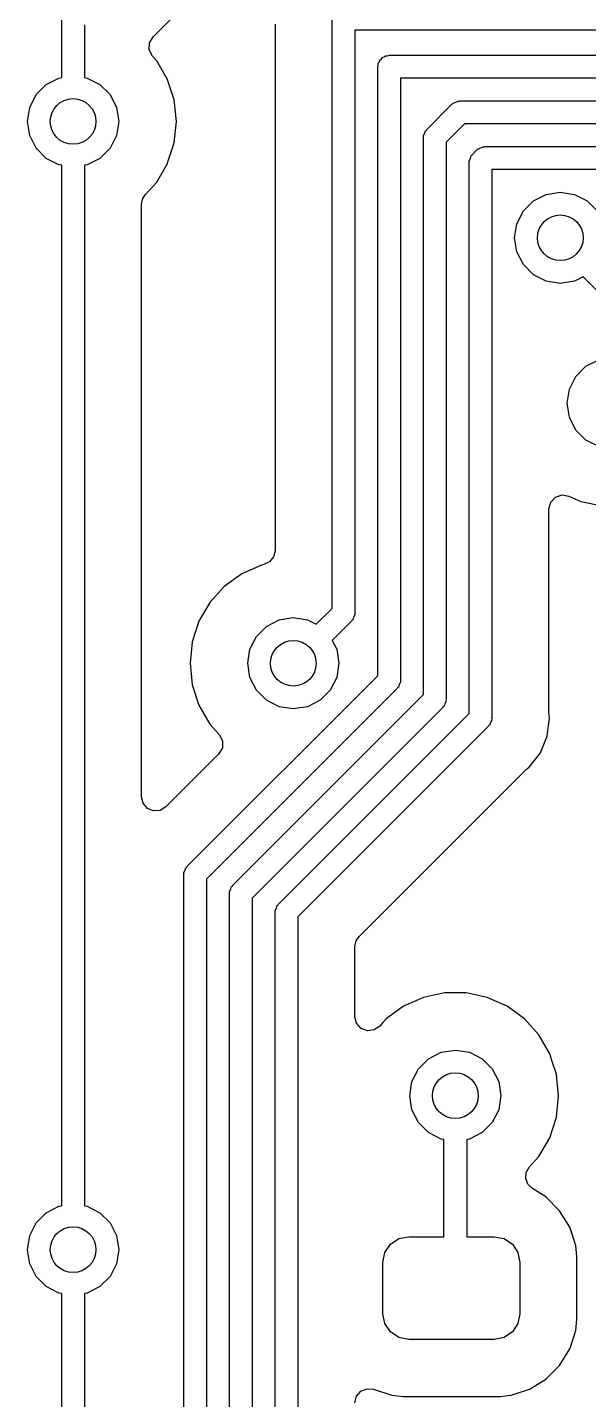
# Model space of a CAD drawing. Extents: x 41 to 271, y -133 to -23.
# Drawn here: x 140.81 to 145.73, y -73.11 to -61.09 of the extents above; entities that cross this region are included whole.
import ezdxf

# ---------------------------------------------------------------- set-up
doc = ezdxf.new("R2010")
doc.units = 0
doc.layers.add('BLACK', color=7, linetype='CONTINUOUS')

msp = doc.modelspace()

# ---------------------------------------------------------------- linework, layer by layer
at = {"layer": 'BLACK', "linetype": 'CONTINUOUS'}
for p, q in [((141.912, -61.1677), (142.642, -60.4368)), ((141.11, -61.5258), (141.11, -61.02)), ((141.31, -61.0614), (141.31, -61.5258)), ((142.98, -61.0575), (142.98, -65.6728)), ((143.48, -66.1786), (143.48, -61.01)), ((141.878, -61.2833), (141.88, -61.2212)), ((141.88, -61.2212), (141.912, -61.1677)), ((152.615, -61.11), (143.68, -61.11)), ((143.68, -61.11), (143.68, -66.22)), ((141.907, -61.3384), (141.878, -61.2833)), ((141.943, -61.3778), (141.907, -61.3384)), ((143.936, -61.3442), (143.949, -61.3349)), ((143.949, -61.3349), (143.965, -61.3349)), ((143.965, -61.3349), (143.98, -61.33)), ((143.98, -61.33), (151.28, -61.33)), ((142.037, -61.5417), (141.943, -61.3778)), ((143.88, -61.43), (143.885, -61.4149)), ((143.88, -66.7685), (143.88, -61.43)), ((143.885, -61.3991), (143.894, -61.3863)), ((143.885, -61.4149), (143.885, -61.3991)), ((143.894, -61.3863), (143.899, -61.3712)), ((143.899, -61.3712), (143.912, -61.3619)), ((143.912, -61.3619), (143.921, -61.3491)), ((143.921, -61.3491), (143.936, -61.3442)), ((140.975, -61.5864), (141.086, -61.5296)), ((141.086, -61.5296), (141.11, -61.5258)), ((141.31, -61.5258), (141.334, -61.5296)), ((141.334, -61.5296), (141.445, -61.5864)), ((142.046, -61.5701), (142.037, -61.5417)), ((142.096, -61.7217), (142.046, -61.5701)), ((151.239, -61.53), (144.08, -61.53)), ((144.08, -61.53), (144.08, -66.81)), ((140.83, -61.7864), (140.886, -61.6749)), ((140.886, -61.6749), (140.975, -61.5864)), ((141.445, -61.5864), (141.534, -61.6749)), ((141.534, -61.6749), (141.59, -61.7864)), ((140.81, -61.91), (140.83, -61.7864)), ((141.59, -61.7864), (141.61, -61.91)), ((142.115, -61.91), (142.096, -61.7217)), ((144.309, -61.9793), (144.529, -61.7593)), ((144.529, -61.7593), (144.536, -61.7556)), ((144.536, -61.7556), (144.541, -61.7491)), ((144.541, -61.7491), (144.563, -61.7419)), ((144.563, -61.7419), (144.584, -61.7312)), ((144.584, -61.7312), (144.592, -61.7325)), ((144.592, -61.7325), (144.6, -61.73)), ((144.6, -61.73), (151.114, -61.73)), ((140.83, -62.0336), (140.81, -61.91)), ((141.61, -61.91), (141.59, -62.0336)), ((142.096, -62.0983), (142.115, -61.91)), ((144.641, -61.93), (144.48, -62.0914)), ((151.073, -61.93), (144.641, -61.93)), ((140.886, -62.1451), (140.83, -62.0336)), ((141.59, -62.0336), (141.534, -62.1451)), ((144.28, -62.05), (144.282, -62.0423)), ((144.28, -66.9342), (144.28, -62.05)), ((144.281, -62.0344), (144.292, -62.0135)), ((144.282, -62.0423), (144.281, -62.0344)), ((144.292, -62.0135), (144.299, -61.9912)), ((144.299, -61.9912), (144.306, -61.9865)), ((144.306, -61.9865), (144.309, -61.9793)), ((140.975, -62.2336), (140.886, -62.1451)), ((141.534, -62.1451), (141.445, -62.2336)), ((142.044, -62.2561), (142.096, -62.0983)), ((144.48, -62.0914), (144.48, -66.9756)), ((144.709, -62.1993), (144.749, -62.1593)), ((144.749, -62.1593), (144.756, -62.1556)), ((144.756, -62.1556), (144.761, -62.1491)), ((144.761, -62.1491), (144.783, -62.1419)), ((144.783, -62.1419), (144.804, -62.1312)), ((144.804, -62.1312), (144.812, -62.1325)), ((144.812, -62.1325), (144.82, -62.13)), ((144.82, -62.13), (150.53, -62.13)), ((141.086, -62.2904), (140.975, -62.2336)), ((141.11, -62.2942), (141.086, -62.2904)), ((141.11, -71.4158), (141.11, -62.2942)), ((141.334, -62.2904), (141.31, -62.2942)), ((141.31, -62.2942), (141.31, -71.4158)), ((141.445, -62.2336), (141.334, -62.2904)), ((141.943, -62.4422), (142.037, -62.2783)), ((142.037, -62.2783), (142.044, -62.2561)), ((144.68, -62.27), (144.682, -62.2623)), ((144.68, -67.0999), (144.68, -62.27)), ((144.681, -62.2544), (144.692, -62.2335)), ((144.682, -62.2623), (144.681, -62.2544)), ((144.692, -62.2335), (144.699, -62.2112)), ((144.699, -62.2112), (144.706, -62.2065)), ((144.706, -62.2065), (144.709, -62.1993)), ((150.489, -62.33), (144.88, -62.33)), ((144.88, -62.33), (144.88, -67.1413)), ((141.842, -62.5535), (141.943, -62.4422)), ((145.356, -62.5491), (145.48, -62.5295)), ((145.48, -62.5295), (145.603, -62.5491)), ((141.81, -62.6365), (141.819, -62.592)), ((141.81, -67.8309), (141.81, -62.6365)), ((141.819, -62.592), (141.842, -62.5535)), ((145.156, -62.6944), (145.244, -62.6059)), ((145.244, -62.6059), (145.356, -62.5491)), ((145.603, -62.5491), (145.715, -62.6059)), ((145.715, -62.6059), (145.803, -62.6944)), ((145.099, -62.8059), (145.156, -62.6944)), ((145.079, -62.9295), (145.099, -62.8059)), ((145.099, -63.0531), (145.079, -62.9295)), ((145.156, -63.1646), (145.099, -63.0531)), ((145.244, -63.2531), (145.156, -63.1646)), ((145.356, -63.3099), (145.244, -63.2531)), ((145.48, -63.3295), (145.356, -63.3099)), ((145.603, -63.3099), (145.48, -63.3295)), ((145.68, -63.271), (145.603, -63.3099)), ((147.349, -64.9402), (145.68, -63.271)), ((145.617, -64.1445), (145.705, -64.056)), ((145.705, -64.056), (145.817, -63.9992)), ((145.56, -64.256), (145.617, -64.1445)), ((145.54, -64.3796), (145.56, -64.256)), ((145.56, -64.5032), (145.54, -64.3796)), ((145.617, -64.6147), (145.56, -64.5032)), ((145.705, -64.7032), (145.617, -64.6147)), ((145.817, -64.76), (145.705, -64.7032)), ((145.437, -65.203), (145.495, -65.1834)), ((145.495, -65.1834), (145.555, -65.1937)), ((145.38, -65.307), (145.396, -65.2478)), ((145.38, -67.0938), (145.38, -65.307)), ((145.396, -65.2478), (145.437, -65.203)), ((145.555, -65.1937), (145.661, -65.2408)), ((145.661, -65.2408), (145.846, -65.2801)), ((142.98, -65.6728), (142.967, -65.7271)), ((142.932, -65.7705), (142.881, -65.7941)), ((142.967, -65.7271), (142.932, -65.7705)), ((142.688, -65.8755), (142.535, -65.9867)), ((142.861, -65.7985), (142.688, -65.8755)), ((142.881, -65.7941), (142.861, -65.7985)), ((142.535, -65.9867), (142.408, -66.1274)), ((142.408, -66.1274), (142.313, -66.2913)), ((143.017, -66.2792), (143.14, -66.2596)), ((143.14, -66.2596), (143.264, -66.2792)), ((143.34, -66.3181), (143.48, -66.1786)), ((143.668, -66.2565), (143.661, -66.2788)), ((143.679, -66.2356), (143.668, -66.2565)), ((143.68, -66.22), (143.678, -66.2277)), ((143.678, -66.2277), (143.679, -66.2356)), ((142.313, -66.2913), (142.255, -66.4714)), ((142.817, -66.4245), (142.905, -66.336)), ((142.905, -66.336), (143.017, -66.2792)), ((143.264, -66.2792), (143.34, -66.3181)), ((143.651, -66.2907), (143.482, -66.4596)), ((143.654, -66.2835), (143.651, -66.2907)), ((143.661, -66.2788), (143.654, -66.2835)), ((142.255, -66.4714), (142.235, -66.6596)), ((142.76, -66.536), (142.817, -66.4245)), ((143.482, -66.4596), (143.521, -66.536)), ((142.74, -66.6596), (142.76, -66.536)), ((143.521, -66.536), (143.54, -66.6596)), ((142.235, -66.6596), (142.255, -66.8479)), ((142.76, -66.7832), (142.74, -66.6596)), ((143.54, -66.6596), (143.521, -66.7832)), ((142.209, -68.4392), (143.88, -66.7685)), ((142.255, -66.8479), (142.313, -67.0279)), ((142.817, -66.8947), (142.76, -66.7832)), ((143.521, -66.7832), (143.464, -66.8947)), ((144.054, -66.8735), (144.051, -66.8807)), ((144.061, -66.8687), (144.054, -66.8735)), ((144.068, -66.8465), (144.061, -66.8687)), ((144.079, -66.8256), (144.068, -66.8465)), ((144.08, -66.81), (144.078, -66.8176)), ((144.078, -66.8176), (144.079, -66.8256)), ((144.051, -66.8807), (142.38, -68.5514)), ((142.609, -68.6049), (144.28, -66.9342)), ((142.905, -66.9832), (142.817, -66.8947)), ((143.017, -67.04), (142.905, -66.9832)), ((143.375, -66.9832), (143.264, -67.04)), ((143.464, -66.8947), (143.375, -66.9832)), ((144.479, -66.9913), (144.468, -67.0121)), ((144.48, -66.9756), (144.478, -66.9833)), ((144.478, -66.9833), (144.479, -66.9913)), ((142.313, -67.0279), (142.408, -67.1918)), ((144.451, -67.0463), (142.78, -68.7171)), ((143.009, -68.7706), (144.68, -67.0999)), ((143.14, -67.0596), (143.017, -67.04)), ((143.264, -67.04), (143.14, -67.0596)), ((144.454, -67.0392), (144.451, -67.0463)), ((144.461, -67.0344), (144.454, -67.0392)), ((144.468, -67.0121), (144.461, -67.0344)), ((145.382, -67.11), (145.38, -67.0938)), ((145.386, -67.1413), (145.382, -67.11)), ((142.408, -67.1918), (142.491, -67.2838)), ((144.851, -67.212), (143.18, -68.8827)), ((144.854, -67.2048), (144.851, -67.212)), ((144.861, -67.2001), (144.854, -67.2048)), ((144.868, -67.1778), (144.861, -67.2001)), ((144.879, -67.157), (144.868, -67.1778)), ((144.88, -67.1413), (144.878, -67.149)), ((144.878, -67.149), (144.879, -67.157)), ((145.365, -67.2981), (145.38, -67.1807)), ((145.38, -67.1807), (145.386, -67.1413)), ((142.491, -67.2838), (142.519, -67.3389)), ((142.519, -67.3389), (142.518, -67.401)), ((145.305, -67.4442), (145.365, -67.2981)), ((142.486, -67.4545), (142.022, -67.9185)), ((142.518, -67.401), (142.486, -67.4545)), ((145.208, -67.5696), (145.305, -67.4442)), ((145.171, -67.5995), (145.183, -67.5888)), ((145.183, -67.5888), (145.208, -67.5696)), ((144.049, -68.7218), (145.171, -67.5995)), ((141.824, -67.8871), (141.81, -67.8309)), ((141.862, -67.9312), (141.824, -67.8871)), ((141.915, -67.9533), (141.862, -67.9312)), ((141.973, -67.9488), (141.915, -67.9533)), ((142.022, -67.9185), (141.973, -67.9488)), ((142.206, -68.4464), (142.209, -68.4392)), ((142.18, -68.51), (142.182, -68.5023)), ((142.18, -79.66), (142.18, -68.51)), ((142.181, -68.4943), (142.192, -68.4734)), ((142.182, -68.5023), (142.181, -68.4943)), ((142.192, -68.4734), (142.199, -68.4512)), ((142.199, -68.4512), (142.206, -68.4464)), ((142.38, -68.5514), (142.38, -79.6186)), ((142.58, -68.6756), (142.582, -68.668)), ((142.58, -79.46), (142.58, -68.6756)), ((142.581, -68.66), (142.592, -68.6391)), ((142.582, -68.668), (142.581, -68.66)), ((142.592, -68.6391), (142.599, -68.6169)), ((142.599, -68.6169), (142.606, -68.6121)), ((142.606, -68.6121), (142.609, -68.6049)), ((142.78, -68.7171), (142.78, -79.4186)), ((142.992, -68.8048), (142.999, -68.7825)), ((142.999, -68.7825), (143.006, -68.7778)), ((143.006, -68.7778), (143.009, -68.7706)), ((143.717, -69.0537), (144.049, -68.7218)), ((142.98, -68.8413), (142.982, -68.8336)), ((142.98, -79.2943), (142.98, -68.8413)), ((142.981, -68.8257), (142.992, -68.8048)), ((142.982, -68.8336), (142.981, -68.8257)), ((143.18, -68.8827), (143.18, -79.2529)), ((143.68, -69.1414), (143.69, -69.094)), ((143.68, -69.758), (143.68, -69.1414)), ((143.69, -69.094), (143.717, -69.0537)), ((144.28, -69.5889), (144.107, -69.6658)), ((144.465, -69.5495), (144.28, -69.5889)), ((144.655, -69.5495), (144.465, -69.5495)), ((144.465, -69.5495), (144.465, -69.5495)), ((144.84, -69.5889), (144.655, -69.5495)), ((144.655, -69.5495), (144.655, -69.5495)), ((145.013, -69.6658), (144.84, -69.5889)), ((143.695, -69.8154), (143.68, -69.758)), ((144.107, -69.6658), (143.954, -69.7771)), ((145.166, -69.7771), (145.013, -69.6658)), ((143.734, -69.8598), (143.695, -69.8154)), ((143.789, -69.881), (143.734, -69.8598)), ((143.848, -69.8742), (143.789, -69.881)), ((143.897, -69.8409), (143.848, -69.8742)), ((143.925, -69.8096), (143.897, -69.8402)), ((143.897, -69.8402), (143.897, -69.8409)), ((143.954, -69.7771), (143.925, -69.8096)), ((145.293, -69.9178), (145.166, -69.7771)), ((145.387, -70.0817), (145.293, -69.9178)), ((144.325, -70.1264), (144.436, -70.0696)), ((144.436, -70.0696), (144.56, -70.05)), ((144.56, -70.05), (144.684, -70.0696)), ((144.684, -70.0696), (144.795, -70.1264)), ((145.41, -70.1511), (145.387, -70.0817)), ((144.18, -70.3264), (144.236, -70.2149)), ((144.236, -70.2149), (144.325, -70.1264)), ((144.795, -70.1264), (144.884, -70.2149)), ((144.884, -70.2149), (144.94, -70.3264)), ((145.446, -70.2617), (145.41, -70.1511)), ((144.16, -70.45), (144.18, -70.3264)), ((144.94, -70.3264), (144.96, -70.45)), ((145.465, -70.45), (145.446, -70.2617)), ((144.18, -70.5736), (144.16, -70.45)), ((144.96, -70.45), (144.94, -70.5736)), ((145.446, -70.6383), (145.465, -70.45)), ((144.236, -70.6851), (144.18, -70.5736)), ((144.94, -70.5736), (144.884, -70.6851)), ((144.325, -70.7736), (144.236, -70.6851)), ((144.884, -70.6851), (144.795, -70.7736)), ((145.387, -70.8183), (145.446, -70.6383)), ((144.436, -70.8304), (144.325, -70.7736)), ((144.46, -70.8342), (144.436, -70.8304)), ((144.46, -71.686), (144.46, -70.8342)), ((144.684, -70.8304), (144.66, -70.8342)), ((144.66, -70.8342), (144.66, -71.686)), ((144.795, -70.7736), (144.684, -70.8304)), ((145.293, -70.9822), (145.387, -70.8183)), ((145.181, -71.123), (145.208, -71.0761)), ((145.208, -71.0761), (145.293, -70.9822)), ((145.177, -71.1767), (145.181, -71.123)), ((145.196, -71.2271), (145.177, -71.1767)), ((145.235, -71.2646), (145.196, -71.2271)), ((145.354, -71.338), (145.235, -71.2646)), ((140.975, -71.4764), (141.086, -71.4196)), ((141.086, -71.4196), (141.11, -71.4158)), ((141.31, -71.4158), (141.334, -71.4196)), ((141.334, -71.4196), (141.445, -71.4764)), ((145.474, -71.458), (145.354, -71.338)), ((140.83, -71.6764), (140.886, -71.5649)), ((140.886, -71.5649), (140.975, -71.4764)), ((141.445, -71.4764), (141.534, -71.5649)), ((141.534, -71.5649), (141.59, -71.6764)), ((145.563, -71.6023), (145.474, -71.458)), ((140.81, -71.8), (140.83, -71.6764)), ((141.59, -71.6764), (141.61, -71.8)), ((144.065, -71.7031), (144.151, -71.686)), ((144.151, -71.686), (144.46, -71.686)), ((144.66, -71.686), (144.901, -71.686)), ((144.901, -71.686), (144.987, -71.7031)), ((145.616, -71.7633), (145.563, -71.6023)), ((140.83, -71.9236), (140.81, -71.8)), ((141.61, -71.8), (141.59, -71.9236)), ((143.943, -71.8249), (143.992, -71.7519)), ((143.992, -71.7519), (144.065, -71.7031)), ((144.987, -71.7031), (145.06, -71.7519)), ((145.06, -71.7519), (145.109, -71.8249)), ((145.626, -71.861), (145.616, -71.7633)), ((140.886, -72.0351), (140.83, -71.9236)), ((141.59, -71.9236), (141.534, -72.0351)), ((143.926, -71.911), (143.943, -71.8249)), ((143.926, -72.361), (143.926, -71.911)), ((145.109, -71.8249), (145.126, -71.911)), ((145.126, -71.911), (145.126, -72.361)), ((145.626, -71.8627), (145.626, -71.861)), ((145.626, -72.4093), (145.626, -71.8627)), ((140.975, -72.1236), (140.886, -72.0351)), ((141.534, -72.0351), (141.445, -72.1236)), ((141.086, -72.1804), (140.975, -72.1236)), ((141.445, -72.1236), (141.334, -72.1804)), ((141.11, -72.1842), (141.086, -72.1804)), ((141.11, -72.47), (141.11, -72.1842)), ((141.334, -72.1804), (141.31, -72.1842)), ((141.31, -72.1842), (141.31, -72.47)), ((143.943, -72.4471), (143.926, -72.361)), ((145.126, -72.361), (145.109, -72.4471)), ((141.11, -82.7586), (141.11, -72.47)), ((141.31, -72.47), (141.31, -82.8)), ((143.992, -72.5201), (143.943, -72.4471)), ((144.065, -72.5689), (143.992, -72.5201)), ((145.06, -72.5201), (144.987, -72.5689)), ((145.109, -72.4471), (145.06, -72.5201)), ((145.565, -72.6633), (145.616, -72.5087)), ((145.616, -72.5087), (145.626, -72.4093)), ((145.626, -72.4093), (145.626, -72.4093)), ((144.151, -72.586), (144.065, -72.5689)), ((144.901, -72.586), (144.151, -72.586)), ((144.987, -72.5689), (144.901, -72.586)), ((145.474, -72.814), (145.563, -72.6697)), ((145.563, -72.6697), (145.565, -72.6633)), ((145.354, -72.934), (145.474, -72.814)), ((145.217, -73.0185), (145.354, -72.934)), ((143.68, -73.1411), (143.694, -73.0847)), ((143.694, -73.0847), (143.732, -73.0406)), ((143.732, -73.0406), (143.786, -73.0185)), ((143.786, -73.0185), (143.844, -73.0234)), ((143.844, -73.0234), (144.003, -73.0763)), ((144.003, -73.0763), (144.103, -73.0865)), ((144.103, -73.0865), (144.949, -73.0865)), ((144.949, -73.0865), (145.049, -73.0763)), ((145.049, -73.0763), (145.21, -73.023)), ((145.21, -73.023), (145.217, -73.0185))]:
    msp.add_line(p, q, dxfattribs=at)
at = {"layer": 'BLACK'}
for centre in [(141.21, -61.91), (145.48, -62.9295), (143.14, -66.6596), (144.56, -70.45), (141.21, -71.8)]:
    msp.add_circle(centre, 0.2, dxfattribs=at)

doc.saveas('drawing.dxf')
